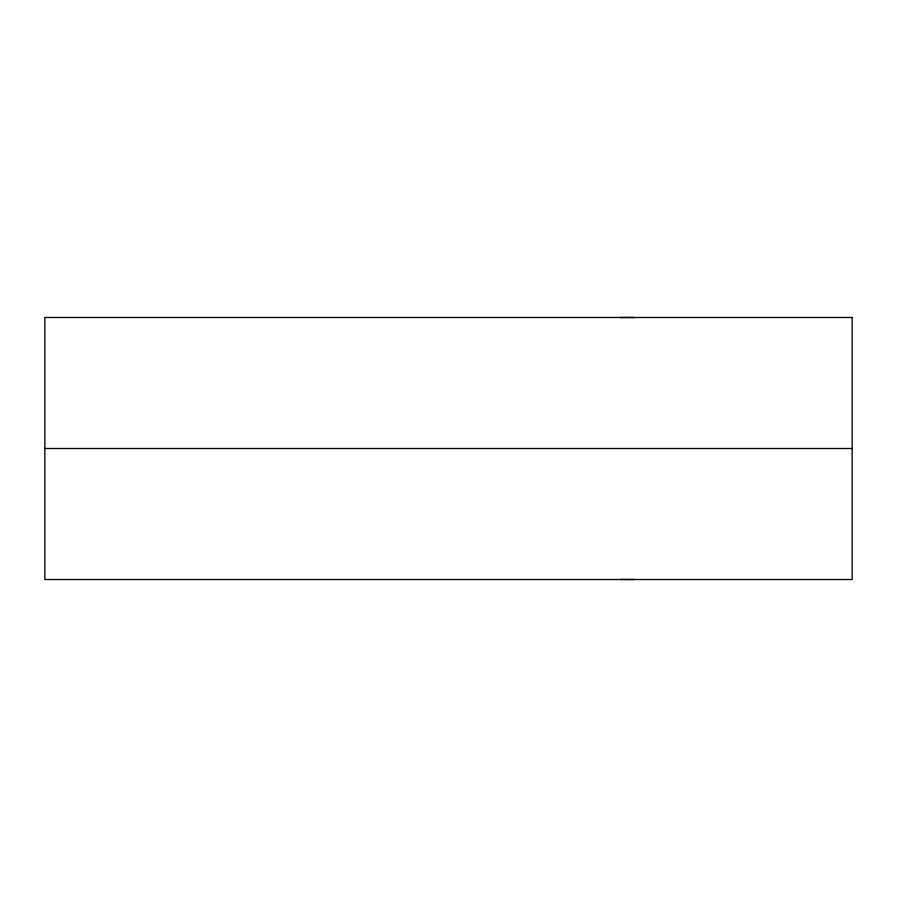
<?xml version="1.0" encoding="UTF-8"?>
<svg xmlns="http://www.w3.org/2000/svg" width="897" height="897" viewBox="0 0 897 897"><rect width="100%" height="100%" fill="white"/><g stroke="black" fill="none" stroke-linecap="round" stroke-linejoin="round"><path stroke-width="1.35" d="M44.85 448.5L852.15 448.5M634.482 579.44A284.349 284.349 0 0 1 620.601 579.44M620.601 317.56A284.349 284.349 0 0 1 634.482 317.56M852.15 317.482L44.85 317.482L44.85 579.518L852.15 579.518L852.15 317.482"/></g></svg>
